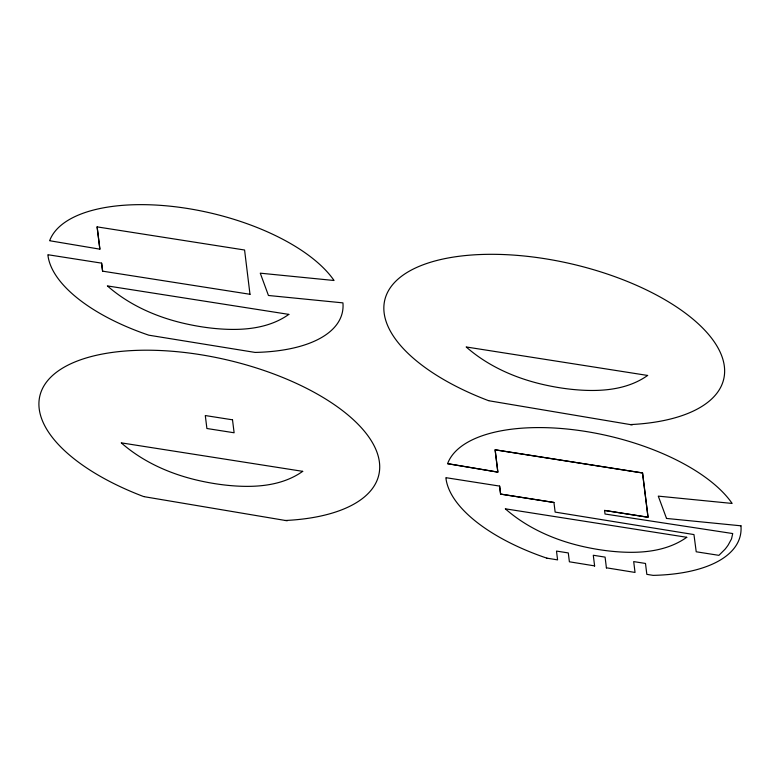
<?xml version="1.0" encoding="UTF-8"?>
<svg xmlns="http://www.w3.org/2000/svg" width="780" height="780" viewBox="0 0 780 780"><rect width="100%" height="100%" fill="white"/><g stroke="black" fill="none" stroke-linecap="round" stroke-linejoin="round"><path stroke-width="1.17" d="M666.461 518.437L741 525.817M101.576 263.152L102.56 271.157L250.048 294.294M666.52 518.427L658.281 496.129L732.127 503.441A150.823 67.294 13.1 0 0 579.286 430.492A150.823 67.294 13.1 0 0 447.584 463.681L497.854 472.124L495.154 449.806L642.583 472.953L648.063 517.237L604.568 510.412L605.017 514.02L732.722 533.549L731.523 538.902L728.257 544.908A205.774 91.816 13.1 0 1 724.961 549.315L718.907 555.341L696.218 551.782L693.956 534.573L555.136 512.099L553.946 502.466L500.633 494.091L499.639 486.096L445.877 477.672A150.823 67.294 13.1 0 0 546.926 558.178M553.946 502.486L500.565 494.101L499.58 486.096M604.578 510.432L647.995 517.247L642.515 472.963L495.085 449.816L497.854 472.124L447.642 463.671M546.819 558.139L557.583 559.884L556.501 551.08L568.288 552.932L569.39 561.795L594.604 565.89M606.411 567.801L635.037 572.442L633.692 561.6L645.489 563.452L646.834 574.353L653.094 575.367A150.823 67.294 13.1 0 0 740.942 525.827M489.167 400.803L632.161 424.895M144.242 496.694L287.235 520.786M606.431 568.015L605.085 557.115L593.288 555.262L594.633 566.105M249.99 294.304L244.579 250.01L97.081 226.873L99.84 249.181M97.149 226.863L99.908 249.171L49.637 240.727A150.823 67.294 13.1 0 1 181.282 207.548A150.823 67.294 13.1 0 1 334.055 280.498L260.267 273.175L268.447 295.483L342.927 302.874A150.823 67.294 13.1 0 1 255.079 352.423L148.814 335.185A150.823 67.294 13.1 0 1 47.873 254.719L101.634 263.143L102.629 271.148M488.719 400.725A174.018 77.649 13.1 0 1 416.783 267.394A174.018 77.649 13.1 0 1 684.499 312.497A174.018 77.649 13.1 0 1 630.328 424.583M143.783 496.616A174.018 77.649 13.1 0 1 71.858 363.285A174.018 77.649 13.1 0 1 339.573 408.398A174.018 77.649 13.1 0 1 285.402 520.484M288.834 314.389C267.101 329.833 238.797 330.925 213.203 328.322A109.005 48.643 13.1 0 1 189.53 324.597C159.647 318.474 130.455 306.209 107.386 285.909L288.834 314.389M302.708 471.344C280.976 486.788 252.661 487.88 227.068 485.267A109.005 48.643 13.1 0 1 203.395 481.552C173.511 475.43 144.329 463.154 121.251 442.855L302.708 471.344M647.634 375.453C625.901 390.897 597.597 391.979 572.003 389.376A109.005 48.643 13.1 0 1 548.33 385.661C518.437 379.538 489.255 367.263 466.186 346.964L647.634 375.453M686.761 537.293C665.028 552.737 636.724 553.829 611.13 551.216A109.005 48.643 13.1 0 1 587.457 547.501C557.573 541.379 528.382 529.113 505.313 508.813L686.761 537.293M232.508 419.815L205.296 415.545L206.895 428.503L234.117 432.773L232.508 419.815"/></g></svg>
